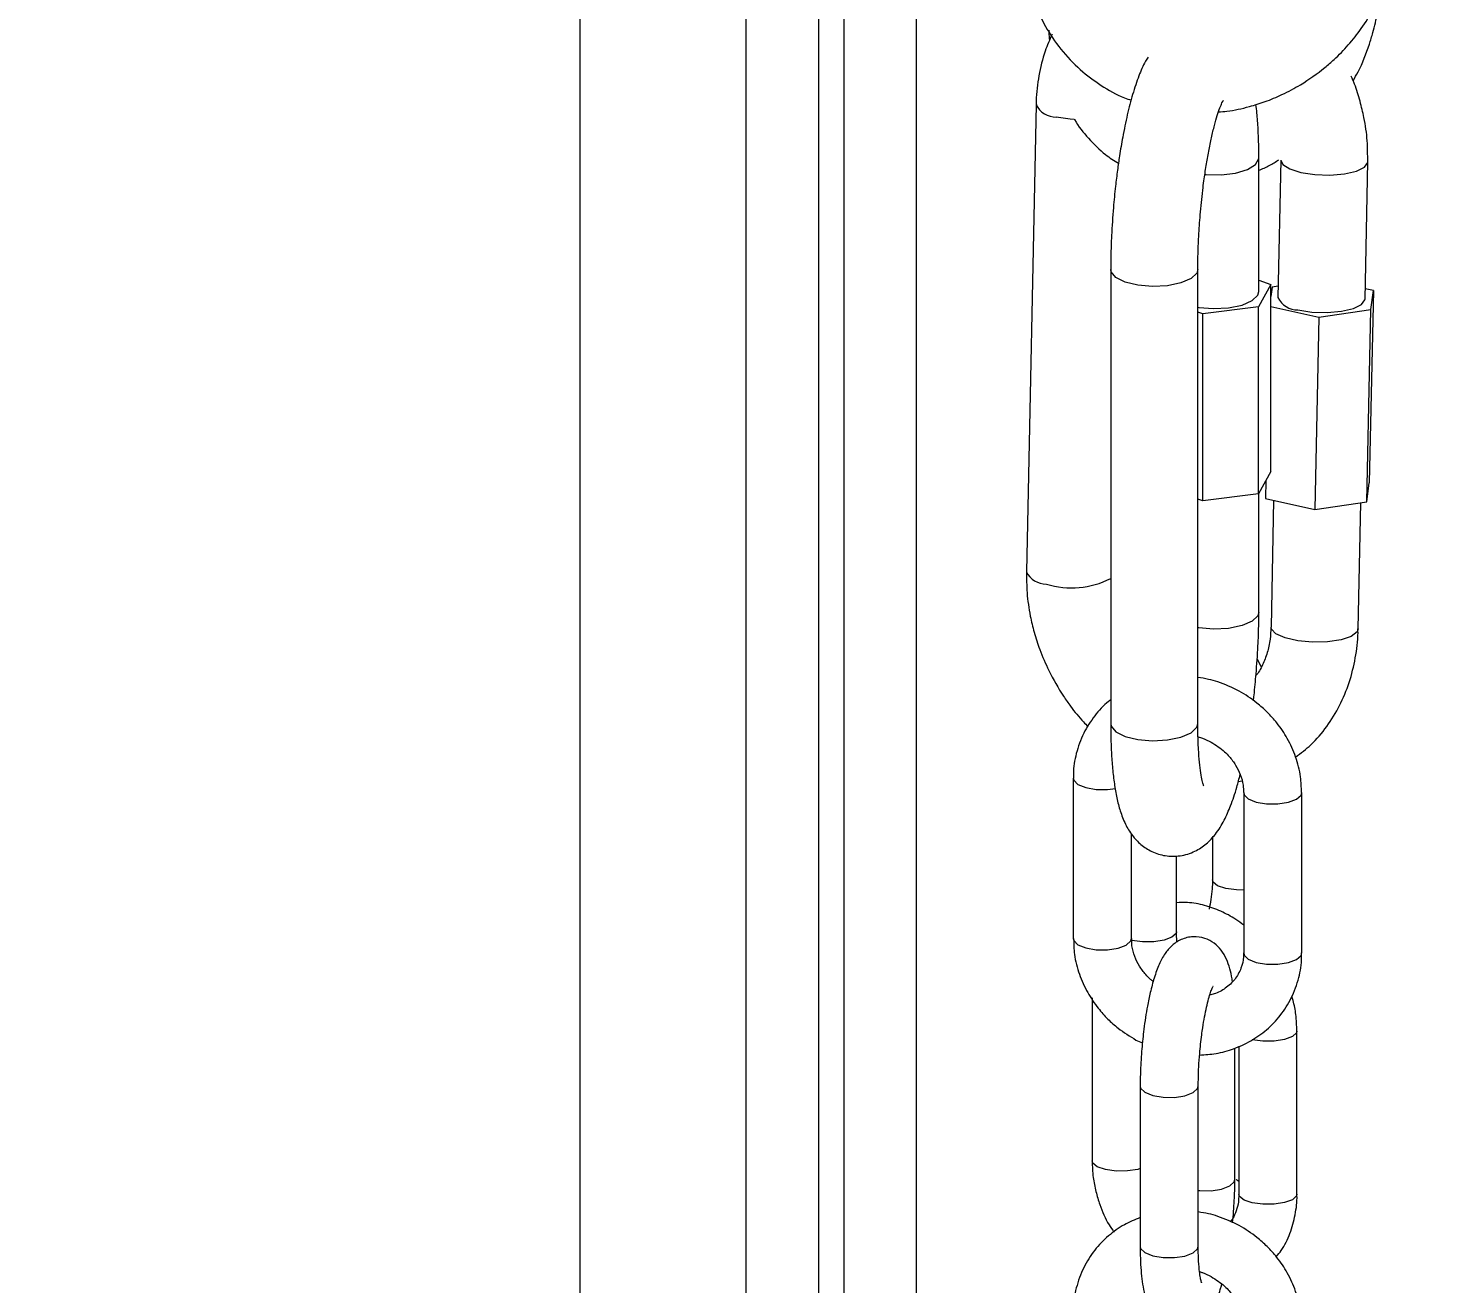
# Model space of a CAD drawing. Header units: millimetres. Extents: x -11024 to 8278, y -7837 to 5770.
# Drawn here: x -3510.6 to -3412.6, y -220.4 to -134.1 of the extents above; entities that cross this region are included whole.
import ezdxf

# ---------------------------------------------------------------- set-up
doc = ezdxf.new("R2010")
doc.units = ezdxf.units.MM
for name, color, linetype in [('DIKOM_ОБЪЕКТ', 7, 'Continuous'), ('DIKOM_РАЗМЕР_ЗОНА', 7, 'Continuous'), ('DIKOM_РАЗМЕР_ОБЪЕКТА', 7, 'Continuous')]:
    doc.layers.add(name, color=color, linetype=linetype)
doc.styles.add('style1', font='arial.ttf', dxfattribs={"width": 0.8})
doc.dimstyles.new('1-50', dxfattribs={"dimtxt": 300, "dimasz": 200, "dimexe": 100, "dimexo": 0, "dimgap": 100, "dimtad": 1, "dimtxsty": 'style1', "dimcen": 200, "dimclrd": 7, "dimclre": 7, "dimclrt": 7, "dimadec": 1, "dimazin": 2, "dimtfac": 1, "dimtmove": 0, "dimatfit": 2, "dimfxl": 0, "dimlwd": 25, "dimlwe": 18, "dimarcsym": 0})

# ---------------------------------------------------------------- blocks, each defined once
blk = doc.blocks.new('*D9')
at = {"layer": 'Defpoints', "color": 0, "transparency": 16777216}
for p in [(3740.68, 3707.508), (-8191.564, -3797.252), (-1076.116, -3797.252)]:
    blk.add_point(p, dxfattribs=at)
at = {"layer": 'DIKOM_РАЗМЕР_ОБЪЕКТА', "color": 7, "lineweight": 18, "transparency": 16777216}
for p, q in [((3740.68, 3707.508), (-8291.564, 3707.508)), ((-1076.116, -3797.252), (-8291.564, -3797.252))]:
    blk.add_line(p, q, dxfattribs=at)
at = {"layer": 'DIKOM_РАЗМЕР_ОБЪЕКТА', "color": 7, "lineweight": 25, "transparency": 16777216}
blk.add_line((-8191.564, 3507.508), (-8191.564, -3597.252), dxfattribs=at)
at = {"layer": 'DIKOM_РАЗМЕР_ОБЪЕКТА', "color": 7, "transparency": 16777216}
for points in [[(-8224.897, 3507.508), (-8158.23, 3507.508), (-8191.564, 3707.508)], [(-8224.897, -3597.252), (-8158.23, -3597.252), (-8191.564, -3797.252)]]:
    blk.add_solid(points, dxfattribs=at)
at = {"layer": 'DIKOM_РАЗМЕР_ОБЪЕКТА', "color": 7, "transparency": 16777216, "insert": (-8444.736, -44.872), "char_height": 300, "attachment_point": 5, "rotation": 90, "style": 'style1'}
blk.add_mtext('7500', dxfattribs=at)
blk = doc.blocks.new('*D10')
at = {"layer": 'Defpoints', "color": 0, "transparency": 16777216}
for p in [(-7791.307, -186.829), (6174.942, -1432.983), (6174.942, -5371.267)]:
    blk.add_point(p, dxfattribs=at)
at = {"layer": 'DIKOM_РАЗМЕР_ОБЪЕКТА', "color": 7, "lineweight": 18, "transparency": 16777216}
for p, q in [((-7791.307, -186.829), (-7791.307, -5471.267)), ((6174.942, -1432.983), (6174.942, -5471.267))]:
    blk.add_line(p, q, dxfattribs=at)
at = {"layer": 'DIKOM_РАЗМЕР_ОБЪЕКТА', "color": 7, "lineweight": 25, "transparency": 16777216}
blk.add_line((-7591.307, -5371.267), (5974.942, -5371.267), dxfattribs=at)
at = {"layer": 'DIKOM_РАЗМЕР_ОБЪЕКТА', "color": 7, "transparency": 16777216}
for points in [[(-7591.307, -5337.934), (-7591.307, -5404.6), (-7791.307, -5371.267)], [(5974.942, -5337.934), (5974.942, -5404.6), (6174.942, -5371.267)]]:
    blk.add_solid(points, dxfattribs=at)
at = {"layer": 'DIKOM_РАЗМЕР_ОБЪЕКТА', "color": 7, "transparency": 16777216, "insert": (-1343.681, -5118.095), "char_height": 300, "attachment_point": 5, "style": 'style1'}
blk.add_mtext('14000', dxfattribs=at)
blk = doc.blocks.new('*D11')
at = {"layer": 'Defpoints', "color": 0, "transparency": 16777216}
for p in [(3316.126, 5770.14), (-10574.155, -5797.252), (-1580.087, -5797.252)]:
    blk.add_point(p, dxfattribs=at)
at = {"layer": 'DIKOM_РАЗМЕР_ЗОНА', "color": 7, "lineweight": 18, "transparency": 16777216}
for p, q in [((3316.126, 5770.14), (-10674.155, 5770.14)), ((-1580.087, -5797.252), (-10674.155, -5797.252))]:
    blk.add_line(p, q, dxfattribs=at)
at = {"layer": 'DIKOM_РАЗМЕР_ЗОНА', "color": 7, "lineweight": 25, "transparency": 16777216}
blk.add_line((-10574.155, 5570.14), (-10574.155, -5597.252), dxfattribs=at)
at = {"layer": 'DIKOM_РАЗМЕР_ЗОНА', "color": 7, "transparency": 16777216}
for points in [[(-10607.488, 5570.14), (-10540.821, 5570.14), (-10574.155, 5770.14)], [(-10607.488, -5597.252), (-10540.821, -5597.252), (-10574.155, -5797.252)]]:
    blk.add_solid(points, dxfattribs=at)
at = {"layer": 'DIKOM_РАЗМЕР_ЗОНА', "color": 7, "transparency": 16777216, "insert": (-10827.327, -172.992), "char_height": 300, "attachment_point": 5, "rotation": 90, "style": 'style1'}
blk.add_mtext('11500', dxfattribs=at)

msp = doc.modelspace()

# ---------------------------------------------------------------- linework, layer by layer
at = {"layer": 'DIKOM_ОБЪЕКТ', "color": 7, "linetype": 'Continuous', "lineweight": 15}
for p, q in [((-3454.452, -1736.829), (-3454.452, 1463.171)), ((-3449.452, -1736.829), (-3449.452, 1463.171)), ((-3461.184, -286.829), (-3461.184, 13.171)), ((-3456.184, -286.829), (-3456.184, 13.171)), ((-3472.616, -246.829), (-3472.616, -26.829)), ((-3441.22, -139.295), (-3441.891, -171.445)), ((-3425.886, -152.156), (-3425.886, -142.959)), ((-3424.376, -143.111), (-3424.573, -152.567)), ((-3418.575, -152.692), (-3418.377, -143.236)), ((-3436.087, -150.638), (-3436.087, -181.907)), ((-3430.087, -181.907), (-3430.087, -150.638)), ((-3425.055, -151.671), (-3425.9, -153.216)), ((-3425.886, -151.375), (-3425.055, -151.671)), ((-3425.055, -164.546), (-3425.055, -151.671)), ((-3424.965, -151.861), (-3425.055, -152.501)), ((-3424.558, -151.8), (-3424.965, -151.861)), ((-3418.001, -152.094), (-3418.56, -151.968)), ((-3418.001, -152.094), (-3418.277, -165.333)), ((-3418.184, -153.397), (-3418.001, -152.094)), ((-3429.732, -153.701), (-3430.087, -153.575)), ((-3425.9, -153.216), (-3429.732, -153.701)), ((-3429.732, -166.577), (-3429.732, -153.701)), ((-3425.9, -166.092), (-3425.9, -153.216)), ((-3425.055, -153.185), (-3421.758, -153.932)), ((-3421.758, -153.932), (-3418.184, -153.397)), ((-3418.46, -166.636), (-3418.184, -153.397)), ((-3421.758, -153.932), (-3422.034, -167.17)), ((-3425.055, -164.546), (-3425.9, -166.092)), ((-3425.399, -165.175), (-3425.424, -166.402)), ((-3418.46, -166.636), (-3418.277, -165.333)), ((-3429.732, -166.577), (-3430.087, -166.45)), ((-3425.9, -166.092), (-3429.732, -166.577)), ((-3425.886, -174.228), (-3425.886, -166.065)), ((-3425.424, -166.402), (-3422.034, -167.17)), ((-3424.865, -166.529), (-3425.048, -175.261)), ((-3422.034, -167.17), (-3418.46, -166.636)), ((-3419.049, -175.386), (-3418.867, -166.696)), ((-3425.721, -178.004), (-3426.002, -177.43)), ((-3438.662, -185.663), (-3438.662, -196.699)), ((-3427.297, -185.885), (-3427.049, -185.848)), ((-3426.93, -186.653), (-3426.93, -197.689)), ((-3422.974, -186.818), (-3422.93, -186.652)), ((-3422.93, -197.689), (-3422.93, -186.653)), ((-3434.662, -196.699), (-3434.662, -189.489)), ((-3429.08, -189.721), (-3429.08, -192.654)), ((-3431.551, -196.23), (-3431.551, -190.996)), ((-3434.707, -196.864), (-3434.662, -196.699)), ((-3437.369, -200.779), (-3437.369, -212.003)), ((-3434.346, -203.681), (-3433.901, -203.874)), ((-3423.262, -214.292), (-3423.262, -203.069)), ((-3427.535, -213.284), (-3427.535, -204.24)), ((-3427.263, -204.114), (-3427.263, -214.292)), ((-3434.057, -206.855), (-3434.057, -217.891)), ((-3430.056, -217.891), (-3430.056, -206.855)), ((-3427.691, -216.265), (-3427.648, -215.853))]:
    msp.add_line(p, q, dxfattribs=at)
at = {"layer": 'DIKOM_ОБЪЕКТ', "color": 7, "linetype": 'Continuous', "lineweight": 15, "flags": 128}
for points in [[(-3438.596, -140.317), (-3438.875, -140.296), (-3439.837, -140.148)], [(-3429.612, -144.102), (-3429.516, -144.111), (-3428.475, -144.126), (-3427.483, -144.001), (-3426.661, -143.749), (-3426.107, -143.403), (-3425.888, -143.003), (-3425.886, -142.965)], [(-3424.376, -143.107), (-3424.239, -143.411), (-3423.76, -143.72), (-3422.993, -143.964)], [(-3422.993, -143.964), (-3422.032, -144.112), (-3420.991, -144.147), (-3419.997, -144.064), (-3419.169, -143.874), (-3418.608, -143.6), (-3418.38, -143.274), (-3418.377, -143.234)], [(-3430.088, -150.629), (-3430.155, -150.885), (-3430.547, -151.264), (-3431.246, -151.568), (-3432.167, -151.759), (-3433.199, -151.815), (-3434.218, -151.729), (-3435.1, -151.512), (-3435.739, -151.189), (-3436.059, -150.799), (-3436.087, -150.632)], [(-3430.087, -153.235), (-3430.016, -153.247), (-3428.997, -153.333), (-3427.965, -153.277), (-3427.044, -153.086), (-3426.346, -152.782), (-3425.953, -152.403), (-3425.886, -152.156)], [(-3423.19, -153.42), (-3422.229, -153.568), (-3421.189, -153.603), (-3420.194, -153.52), (-3419.367, -153.33), (-3418.805, -153.056), (-3418.578, -152.73), (-3418.575, -152.692)], [(-3425.886, -174.233), (-3425.953, -174.475), (-3426.346, -174.854), (-3427.044, -175.158), (-3427.965, -175.349), (-3428.997, -175.405), (-3430.016, -175.319), (-3430.087, -175.307)], [(-3419.522, -175.896), (-3420.227, -176.132), (-3421.152, -176.27), (-3422.185, -176.294), (-3423.201, -176.201), (-3424.079, -176.003), (-3424.712, -175.722), (-3425.023, -175.393), (-3425.048, -175.261)], [(-3419.049, -175.386), (-3419.121, -175.591), (-3419.522, -175.896)], [(-3436.087, -181.907), (-3436.059, -182.068), (-3435.739, -182.457), (-3435.1, -182.78), (-3434.218, -182.998), (-3433.199, -183.084), (-3432.167, -183.028), (-3431.246, -182.836), (-3430.547, -182.533), (-3430.155, -182.154), (-3430.087, -181.907)], [(-3438.662, -185.664), (-3438.629, -185.805), (-3438.342, -186.089), (-3437.798, -186.309), (-3437.082, -186.431), (-3436.302, -186.436), (-3435.765, -186.365)], [(-3426.93, -186.649), (-3426.897, -186.794), (-3426.61, -187.079), (-3426.066, -187.299), (-3425.35, -187.421), (-3424.57, -187.426), (-3423.844, -187.313), (-3423.284, -187.099), (-3422.974, -186.818)], [(-3426.93, -193.359), (-3427.432, -193.35), (-3428.159, -193.25), (-3428.721, -193.058), (-3429.034, -192.805), (-3429.08, -192.655)], [(-3438.662, -196.699), (-3438.629, -196.841), (-3438.342, -197.125), (-3437.798, -197.345), (-3437.082, -197.467), (-3436.302, -197.472), (-3435.577, -197.359), (-3435.016, -197.145), (-3434.707, -196.864)], [(-3431.551, -196.23), (-3431.582, -196.354), (-3431.866, -196.611), (-3432.407, -196.81), (-3433.122, -196.921), (-3433.903, -196.926), (-3434.629, -196.826)], [(-3426.93, -197.689), (-3426.897, -197.83), (-3426.61, -198.115), (-3426.066, -198.335), (-3425.35, -198.457), (-3424.57, -198.462), (-3423.844, -198.349), (-3423.284, -198.135), (-3422.974, -197.854), (-3422.93, -197.689)], [(-3423.262, -203.068), (-3423.293, -203.193), (-3423.578, -203.451), (-3424.119, -203.65), (-3424.834, -203.76), (-3425.614, -203.766), (-3426.341, -203.665), (-3426.342, -203.665)], [(-3434.057, -206.849), (-3434.024, -206.996), (-3433.736, -207.281), (-3433.193, -207.501), (-3432.477, -207.623)], [(-3432.477, -207.623), (-3431.696, -207.628), (-3430.971, -207.515), (-3430.411, -207.301), (-3430.101, -207.02), (-3430.056, -206.853)], [(-3434.057, -212.537), (-3434.225, -212.584), (-3434.94, -212.694), (-3435.72, -212.7), (-3436.447, -212.599), (-3437.01, -212.408), (-3437.322, -212.155), (-3437.369, -212.004)], [(-3430.056, -214.042), (-3429.956, -214.052), (-3429.175, -214.056), (-3428.45, -213.943), (-3427.89, -213.73), (-3427.58, -213.449), (-3427.536, -213.29)], [(-3423.578, -214.674), (-3424.119, -214.873), (-3424.834, -214.984), (-3425.614, -214.989), (-3426.341, -214.889), (-3426.904, -214.697), (-3427.216, -214.444), (-3427.263, -214.292)], [(-3423.262, -214.292), (-3423.293, -214.417), (-3423.578, -214.674)], [(-3434.057, -217.891), (-3434.024, -218.032), (-3433.736, -218.317), (-3433.193, -218.537), (-3432.477, -218.659), (-3431.696, -218.664), (-3430.971, -218.551), (-3430.411, -218.337), (-3430.101, -218.056), (-3430.056, -217.891)]]:
    msp.add_lwpolyline(points, dxfattribs=at)
at = {"layer": 'DIKOM_ОБЪЕКТ', "color": 7, "linetype": 'Continuous', "lineweight": 15}
for centre, radius, start, end in [((-3439.868, -138.65), 1.499, 205.57804, 271.19235), ((-3423.224, -151.928), 1.492, 205.33827, 271.30684), ((-3440.542, -170.806), 1.492, 205.33827, 271.30684), ((-3438.773, -166.755), 5.809, 252.61366, 297.53373)]:
    msp.add_arc(centre, radius, start, end, dxfattribs=at)
for points, knots in [([(-3423.011, -137.923), (-3422.439, -137.548), (-3421.63, -137.018), (-3420.557, -136.072), (-3419.695, -135.189), (-3418.785, -134.034), (-3417.972, -132.722), (-3417.29, -131.258), (-3416.792, -129.673), (-3416.502, -128.127), (-3416.498, -127.119), (-3416.496, -126.675)], [0, 0, 0, 0, 0.148227, 0.209476, 0.310996, 0.416754, 0.53048, 0.649505, 0.772826, 0.899731, 1, 1, 1, 1]), ([(-3442.005, -128.369), (-3442.011, -128.501), (-3442.042, -129.223), (-3441.841, -130.536), (-3441.378, -132.272), (-3440.608, -133.948), (-3439.551, -135.518), (-3438.252, -136.886), (-3436.762, -137.991), (-3435.567, -138.686), (-3434.835, -138.936), (-3434.678, -138.989)], [0, 0, 0, 0, 0.028662, 0.156646, 0.287595, 0.421792, 0.559689, 0.701946, 0.833188, 0.964419, 1, 1, 1, 1]), ([(-3419.395, -137.65), (-3419.278, -137.445), (-3418.822, -136.648), (-3418.387, -135.52), (-3417.972, -134.158), (-3417.713, -133.043), (-3417.622, -132.195), (-3417.58, -131.802)], [0, 0, 0, 0, 0.114069, 0.443819, 0.580035, 0.805279, 1, 1, 1, 1]), ([(-3440.348, -134.165), (-3440.349, -134.223), (-3440.357, -134.466), (-3440.325, -134.702), (-3440.301, -134.883)], [0, 0, 0, 0, 0.237851, 1, 1, 1, 1]), ([(-3440.118, -134.443), (-3440.291, -134.827), (-3440.698, -135.733), (-3441.046, -137.289), (-3441.229, -138.536), (-3441.209, -139.214), (-3441.206, -139.299)], [0, 0, 0, 0, 0.257571, 0.60659, 0.950654, 1, 1, 1, 1]), ([(-3433.517, -136.024), (-3433.579, -136.118), (-3433.839, -136.516), (-3434.163, -137.337), (-3434.58, -138.547), (-3434.947, -139.966), (-3435.246, -141.402), (-3435.466, -142.702), (-3435.629, -143.837), (-3435.776, -145.026), (-3435.856, -145.893), (-3435.901, -146.384)], [0, 0, 0, 0, 0.041196, 0.173168, 0.321465, 0.463718, 0.605034, 0.71454, 0.795863, 0.884315, 1, 1, 1, 1]), ([(-3428.658, -139.792), (-3428.469, -139.78), (-3427.754, -139.732), (-3426.678, -139.478), (-3425.411, -139.086), (-3424.222, -138.601), (-3423.433, -138.16), (-3423.011, -137.923)], [0, 0, 0, 0, 0.0958158, 0.3611381, 0.5500216, 0.7593731, 1, 1, 1, 1]), ([(-3418.391, -143.232), (-3418.39, -142.748), (-3418.389, -141.736), (-3418.597, -140.335), (-3418.909, -139.037), (-3419.2, -138.078), (-3419.45, -137.515), (-3419.531, -137.332)], [0, 0, 0, 0, 0.243984, 0.510004, 0.699458, 0.901954, 1, 1, 1, 1]), ([(-3429.922, -146.888), (-3429.869, -146.318), (-3429.794, -145.521), (-3429.648, -144.392), (-3429.514, -143.482), (-3429.339, -142.483), (-3429.148, -141.552), (-3428.946, -140.722), (-3428.748, -140.033), (-3428.564, -139.505), (-3428.424, -139.169), (-3428.335, -139.007), (-3428.343, -139.019), (-3428.345, -139.022)], [0, 0, 0, 0, 0.151897, 0.212179, 0.310517, 0.409243, 0.511189, 0.612495, 0.71096, 0.804471, 0.891226, 0.970052, 1, 1, 1, 1]), ([(-3425.89, -142.965), (-3425.89, -142.695), (-3425.89, -142.01), (-3425.931, -140.973), (-3425.994, -140.008), (-3426.061, -139.475), (-3426.085, -139.281)], [0, 0, 0, 0, 0.199021, 0.50606, 0.819792, 1, 1, 1, 1]), ([(-3438.59, -140.298), (-3438.585, -140.307), (-3438.325, -140.794), (-3437.615, -141.632), (-3436.613, -142.663), (-3435.854, -143.14), (-3435.552, -143.329)], [0, 0, 0, 0, 0.006649, 0.375576, 0.751953, 1, 1, 1, 1]), ([(-3425.886, -143.81), (-3425.643, -143.713), (-3425.165, -143.522), (-3424.726, -143.229), (-3424.509, -143.084)], [0, 0, 0, 0, 0.507807, 1, 1, 1, 1]), ([(-3435.901, -146.384), (-3435.95, -147.027), (-3436.017, -147.925), (-3436.068, -149.214), (-3436.089, -149.999), (-3436.085, -150.508), (-3436.084, -150.632)], [0, 0, 0, 0, 0.442805, 0.618416, 0.906886, 1, 1, 1, 1]), ([(-3430.084, -150.629), (-3430.085, -150.493), (-3430.088, -150.07), (-3430.067, -149.299), (-3430.022, -148.19), (-3429.96, -147.375), (-3429.922, -146.888)], [0, 0, 0, 0, 0.1185373, 0.368078, 0.6221414, 1, 1, 1, 1]), ([(-3441.878, -171.448), (-3441.878, -171.932), (-3441.88, -172.945), (-3441.67, -174.345), (-3441.362, -175.645), (-3440.96, -176.91), (-3440.571, -177.768), (-3440.353, -178.249)], [0, 0, 0, 0, 0.210537, 0.439948, 0.603335, 0.777971, 1, 1, 1, 1]), ([(-3426.072, -178.482), (-3426.024, -177.839), (-3425.957, -176.94), (-3425.906, -175.652), (-3425.885, -174.867), (-3425.889, -174.358), (-3425.89, -174.233)], [0, 0, 0, 0, 0.442813, 0.618424, 0.906861, 1, 1, 1, 1]), ([(-3425.055, -175.255), (-3425.067, -175.536), (-3425.094, -176.158), (-3425.293, -177.047), (-3425.623, -177.877), (-3425.913, -178.423), (-3426.083, -178.6), (-3426.084, -178.601)], [0, 0, 0, 0, 0.207752, 0.459865, 0.722605, 0.999222, 1, 1, 1, 1]), ([(-3423.35, -184.207), (-3422.989, -183.935), (-3422.188, -183.332), (-3421.175, -182.121), (-3420.286, -180.681), (-3419.623, -179.088), (-3419.217, -177.395), (-3419.038, -176.145), (-3419.06, -175.467), (-3419.062, -175.382)], [0, 0, 0, 0, 0.137422, 0.30476, 0.473084, 0.641944, 0.810272, 0.97622, 1, 1, 1, 1]), ([(-3440.353, -178.249), (-3440.031, -178.853), (-3439.575, -179.706), (-3438.745, -180.863), (-3438.19, -181.569), (-3437.756, -181.995), (-3437.649, -182.1)], [0, 0, 0, 0, 0.430986, 0.609003, 0.903362, 1, 1, 1, 1]), ([(-3422.954, -186.651), (-3422.96, -186.287), (-3422.975, -185.458), (-3423.313, -184.196), (-3423.871, -182.947), (-3424.562, -181.923), (-3425.282, -181.116), (-3426.136, -180.358), (-3427.259, -179.61), (-3428.413, -179.117), (-3429.377, -178.833), (-3429.841, -178.763), (-3430.087, -178.726)], [0, 0, 0, 0, 0.096649, 0.220319, 0.340926, 0.452295, 0.537771, 0.618031, 0.743721, 0.879579, 0.936022, 1, 1, 1, 1]), ([(-3426.262, -180.324), (-3426.246, -180.2), (-3426.17, -179.595), (-3426.116, -178.974), (-3426.072, -178.482)], [0, 0, 0, 0, 0.205978, 1, 1, 1, 1]), ([(-3436.087, -180.275), (-3436.137, -180.309), (-3436.566, -180.604), (-3437.222, -181.365), (-3438.007, -182.56), (-3438.48, -183.921), (-3438.686, -184.985), (-3438.645, -185.56), (-3438.638, -185.665)], [0, 0, 0, 0, 0.029164, 0.250973, 0.481626, 0.723126, 0.949205, 1, 1, 1, 1]), ([(-3436.084, -181.901), (-3436.084, -182.17), (-3436.084, -182.856), (-3436.043, -183.895), (-3435.965, -185.014), (-3435.842, -186.057), (-3435.673, -187.026), (-3435.44, -187.939), (-3435.118, -188.786), (-3434.659, -189.567), (-3434.042, -190.235), (-3433.265, -190.746), (-3432.322, -191.043), (-3431.271, -191.049), (-3430.281, -190.731), (-3429.456, -190.174), (-3428.783, -189.44), (-3428.263, -188.584), (-3427.803, -187.528), (-3427.444, -186.487), (-3427.246, -185.696), (-3427.172, -185.402)], [0, 0, 0, 0, 0.034233, 0.087048, 0.141006, 0.19576, 0.251275, 0.308279, 0.368208, 0.420811, 0.464672, 0.507417, 0.551473, 0.597623, 0.647213, 0.693592, 0.745535, 0.814632, 0.881015, 0.955632, 1, 1, 1, 1]), ([(-3429.683, -186.181), (-3429.687, -186.171), (-3429.697, -186.147), (-3429.786, -185.835), (-3429.884, -185.31), (-3429.977, -184.574), (-3430.046, -183.674), (-3430.084, -182.773), (-3430.084, -182.149), (-3430.084, -181.898)], [0, 0, 0, 0, 0.102363, 0.242011, 0.394587, 0.556571, 0.723519, 0.888472, 1, 1, 1, 1]), ([(-3430.074, -182.816), (-3429.966, -182.844), (-3429.653, -182.928), (-3429.359, -183.08), (-3429.167, -183.18)], [0, 0, 0, 0, 0.342104, 1, 1, 1, 1]), ([(-3429.167, -183.18), (-3428.842, -183.387), (-3428.388, -183.677), (-3427.851, -184.237), (-3427.464, -184.757), (-3427.137, -185.428), (-3426.948, -186.078), (-3426.95, -186.484), (-3426.951, -186.652)], [0, 0, 0, 0, 0.247184, 0.346129, 0.51026, 0.68149, 0.867904, 1, 1, 1, 1]), ([(-3429.082, -192.656), (-3429.081, -192.666), (-3429.072, -192.861), (-3429.104, -193.314), (-3429.172, -193.979), (-3429.269, -194.445), (-3429.315, -194.668)], [0, 0, 0, 0, 0.017912, 0.320763, 0.674863, 1, 1, 1, 1]), ([(-3426.93, -195.781), (-3427.111, -195.642), (-3427.605, -195.262), (-3428.509, -194.79), (-3429.624, -194.393), (-3430.658, -194.188), (-3431.302, -194.218), (-3431.551, -194.229)], [0, 0, 0, 0, 0.1322792, 0.3609704, 0.5990451, 0.8448677, 1, 1, 1, 1]), ([(-3438.638, -196.701), (-3438.632, -197.065), (-3438.617, -197.894), (-3438.279, -199.157), (-3437.72, -200.405), (-3437.031, -201.43), (-3436.309, -202.234), (-3435.459, -203.001), (-3434.768, -203.423), (-3434.346, -203.681)], [0, 0, 0, 0, 0.129983, 0.296243, 0.458418, 0.608155, 0.723085, 0.831003, 1, 1, 1, 1]), ([(-3433.155, -199.647), (-3433.223, -199.601), (-3433.417, -199.47), (-3433.737, -199.111), (-3434.13, -198.597), (-3434.454, -197.924), (-3434.644, -197.274), (-3434.642, -196.869), (-3434.641, -196.701)], [0, 0, 0, 0, 0.065352, 0.18818, 0.391999, 0.604623, 0.836162, 1, 1, 1, 1]), ([(-3427.706, -199.658), (-3427.715, -199.592), (-3427.756, -199.27), (-3427.877, -198.761), (-3428.09, -198.12), (-3428.426, -197.52), (-3428.937, -196.997), (-3429.609, -196.637), (-3430.432, -196.521), (-3431.25, -196.725), (-3431.916, -197.181), (-3432.402, -197.773), (-3432.773, -198.482), (-3433.091, -199.36), (-3433.353, -200.34), (-3433.547, -201.272), (-3433.692, -202.126), (-3433.83, -203.102), (-3433.901, -203.835), (-3433.944, -204.286)], [0, 0, 0, 0, 0.015705, 0.076146, 0.139554, 0.198972, 0.247696, 0.297251, 0.349987, 0.407255, 0.461084, 0.521292, 0.596938, 0.680872, 0.757782, 0.82165, 0.871134, 0.920742, 1, 1, 1, 1]), ([(-3431.509, -196.95), (-3431.514, -196.923), (-3431.55, -196.716), (-3431.549, -196.455), (-3431.549, -196.228)], [0, 0, 0, 0, 0.1306974, 1, 1, 1, 1]), ([(-3429.965, -204.724), (-3429.586, -204.696), (-3428.783, -204.636), (-3427.591, -204.304), (-3426.41, -203.764), (-3425.315, -202.995), (-3424.359, -202), (-3423.588, -200.789), (-3423.111, -199.432), (-3422.906, -198.368), (-3422.947, -197.793), (-3422.954, -197.687)], [0, 0, 0, 0, 0.100927, 0.213297, 0.330177, 0.45123, 0.576612, 0.707001, 0.843501, 0.971318, 1, 1, 1, 1]), ([(-3426.951, -197.687), (-3426.945, -197.776), (-3426.922, -198.149), (-3427.1, -198.784), (-3427.501, -199.531), (-3428.15, -200.123), (-3428.759, -200.478), (-3429.164, -200.562), (-3429.264, -200.582)], [0, 0, 0, 0, 0.0643667, 0.2693418, 0.4997369, 0.7238449, 0.9321851, 1, 1, 1, 1]), ([(-3430.055, -206.854), (-3430.054, -206.666), (-3430.052, -206.237), (-3430.022, -205.485), (-3429.954, -204.486), (-3429.856, -203.574), (-3429.738, -202.734), (-3429.628, -202.083), (-3429.49, -201.41), (-3429.347, -200.838), (-3429.208, -200.39), (-3429.102, -200.108), (-3429.03, -199.975), (-3429.042, -199.992), (-3429.044, -199.995)], [0, 0, 0, 0, 0.068834, 0.156965, 0.25836, 0.405798, 0.46354, 0.556564, 0.647799, 0.739425, 0.827003, 0.908112, 0.980793, 1, 1, 1, 1]), ([(-3423.269, -203.066), (-3423.283, -202.688), (-3423.308, -201.984), (-3423.453, -201.183), (-3423.582, -200.772), (-3423.611, -200.682)], [0, 0, 0, 0, 0.4748, 0.883701, 1, 1, 1, 1]), ([(-3433.944, -204.286), (-3433.98, -204.787), (-3434.029, -205.484), (-3434.055, -206.336), (-3434.053, -206.683), (-3434.053, -206.849)], [0, 0, 0, 0, 0.572162, 0.796056, 1, 1, 1, 1]), ([(-3437.362, -212.006), (-3437.35, -212.384), (-3437.327, -213.088), (-3437.125, -214.098), (-3436.786, -215.197), (-3436.39, -216.157), (-3435.98, -216.739), (-3435.863, -216.904)], [0, 0, 0, 0, 0.223181, 0.415292, 0.593982, 0.884562, 1, 1, 1, 1]), ([(-3427.648, -215.853), (-3427.612, -215.352), (-3427.563, -214.655), (-3427.537, -213.803), (-3427.539, -213.456), (-3427.539, -213.29)], [0, 0, 0, 0, 0.572112, 0.796009, 1, 1, 1, 1]), ([(-3427.263, -213.425), (-3427.303, -213.384), (-3427.358, -213.329), (-3427.429, -213.298), (-3427.447, -213.29)], [0, 0, 0, 0, 0.743228, 1, 1, 1, 1]), ([(-3427.275, -214.287), (-3427.274, -214.412), (-3427.268, -214.776), (-3427.385, -215.315), (-3427.585, -215.845), (-3427.775, -216.084), (-3427.861, -216.192)], [0, 0, 0, 0, 0.149945, 0.439419, 0.745848, 1, 1, 1, 1]), ([(-3424.689, -218.597), (-3424.57, -218.457), (-3424.171, -217.986), (-3423.714, -217.007), (-3423.366, -215.73), (-3423.233, -214.803), (-3423.267, -214.321), (-3423.269, -214.29)], [0, 0, 0, 0, 0.122909, 0.412286, 0.70026, 0.980374, 1, 1, 1, 1]), ([(-3422.954, -223.438), (-3422.96, -223.074), (-3422.975, -222.245), (-3423.313, -220.982), (-3423.871, -219.733), (-3424.562, -218.71), (-3425.282, -217.903), (-3426.136, -217.145), (-3427.259, -216.397), (-3428.413, -215.904), (-3429.366, -215.622), (-3429.82, -215.554), (-3430.056, -215.518)], [0, 0, 0, 0, 0.096903, 0.220903, 0.341841, 0.45351, 0.539213, 0.619694, 0.745723, 0.881948, 0.938544, 1, 1, 1, 1]), ([(-3434.057, -215.899), (-3434.427, -216.054), (-3435.212, -216.382), (-3436.276, -217.147), (-3437.233, -218.138), (-3438.004, -219.35), (-3438.481, -220.707), (-3438.686, -221.772), (-3438.645, -222.346), (-3438.638, -222.452)], [0, 0, 0, 0, 0.139348, 0.294867, 0.455969, 0.623494, 0.798898, 0.963107, 1, 1, 1, 1]), ([(-3434.053, -217.885), (-3434.054, -218.018), (-3434.056, -218.452), (-3434.029, -219.146), (-3433.967, -219.952), (-3433.866, -220.695), (-3433.717, -221.382), (-3433.502, -222.018), (-3433.166, -222.619), (-3432.655, -223.142), (-3431.983, -223.502), (-3431.16, -223.618), (-3430.342, -223.414), (-3429.676, -222.958), (-3429.191, -222.368), (-3428.821, -221.65), (-3428.575, -221.019), (-3428.457, -220.57), (-3428.437, -220.492)], [0, 0, 0, 0, 0.028167, 0.091899, 0.158251, 0.225514, 0.294052, 0.365948, 0.433339, 0.48859, 0.544783, 0.604584, 0.669525, 0.730567, 0.798825, 0.884591, 0.979793, 1, 1, 1, 1]), ([(-3429.829, -220.38), (-3429.828, -220.382), (-3429.811, -220.414), (-3429.868, -220.272), (-3429.925, -219.975), (-3429.997, -219.453), (-3430.041, -218.766), (-3430.06, -218.202), (-3430.056, -217.912), (-3430.055, -217.89)], [0, 0, 0, 0, 0.014791, 0.178215, 0.352621, 0.539651, 0.783294, 0.983433, 1, 1, 1, 1]), ([(-3429.966, -219.634), (-3429.895, -219.653), (-3429.618, -219.729), (-3429.359, -219.865), (-3429.167, -219.967)], [0, 0, 0, 0, 0.256749, 1, 1, 1, 1]), ([(-3429.167, -219.967), (-3428.842, -220.174), (-3428.388, -220.464), (-3427.851, -221.024), (-3427.464, -221.543), (-3427.137, -222.214), (-3426.948, -222.865), (-3426.95, -223.27), (-3426.951, -223.438)], [0, 0, 0, 0, 0.247192, 0.346128, 0.510259, 0.68149, 0.867915, 1, 1, 1, 1])]:
    msp.add_open_spline(points, degree=3, knots=knots, dxfattribs=at)

# ---------------------------------------------------------------- dimensions: what is measured, and where the dimension line sits
at = {"layer": 'DIKOM_РАЗМЕР_ЗОНА'}
dim = msp.add_linear_dim(base=(-10574.155, -5797.252), p1=(3316.126, 5770.14), p2=(-1580.087, -5797.252), angle=90, text='11500', dimstyle='1-50', dxfattribs=at)
dim.commit()
dim.dimension.update_dxf_attribs({"geometry": '*D11', "text_midpoint": (-10574.155, -172.992), "dimtype": 160})
at = {"layer": 'DIKOM_РАЗМЕР_ОБЪЕКТА'}
dim = msp.add_linear_dim(base=(-8191.564, -3797.252), p1=(3740.68, 3707.508), p2=(-1076.116, -3797.252), angle=90, text='7500', dimstyle='1-50', dxfattribs=at)
dim.commit()
dim.dimension.update_dxf_attribs({"geometry": '*D9', "text_midpoint": (-8191.564, -44.872), "dimtype": 160})
dim = msp.add_linear_dim(base=(6174.942, -5371.267), p1=(-7791.307, -186.829), p2=(6174.942, -1432.983), text='14000', dimstyle='1-50', dxfattribs=at)
dim.commit()
dim.dimension.update_dxf_attribs({"geometry": '*D10', "text_midpoint": (-1343.681, -5371.267), "dimtype": 160})

doc.saveas('drawing.dxf')
